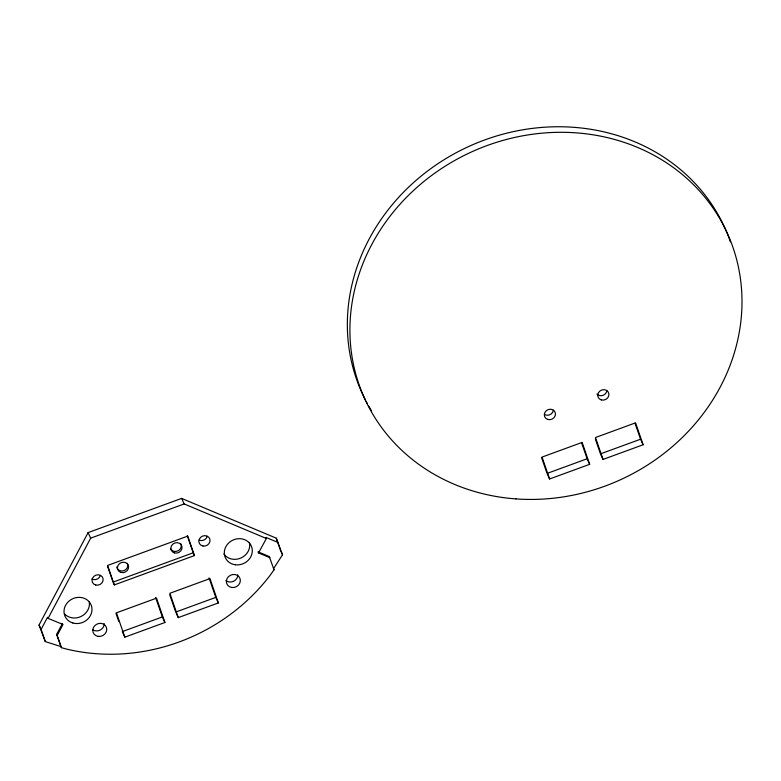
<?xml version="1.0" encoding="UTF-8"?>
<svg xmlns="http://www.w3.org/2000/svg" width="781" height="781" viewBox="0 0 781 781"><rect width="100%" height="100%" fill="white"/><g stroke="black" fill="none" stroke-linecap="round" stroke-linejoin="round"><path stroke-width="1.17" d="M60.85 646.541L45.298 641.591L39.05 624.995L88.097 532.613L181.602 498.395L276.279 538.177L282.527 554.774L273.506 568.724L274.014 569.827L270.802 574.386A185.068 167.173 -24.8 0 1 66.649 649.099L61.367 647.654L56.652 634.377L62.49 623.375M45.298 641.591L41.1 629.427L47.553 617.263L48.071 618.376L63.007 624.478L57.159 635.48L61.367 647.654M48.071 618.376L90.655 538.158L184.17 503.94L266.38 538.48L258.54 552.928L269.816 557.663L269.299 556.55L258.023 551.816L258.54 552.928M194.469 555.574L193.19 552.802L113.04 582.138L114.319 584.91L194.469 555.574L187.752 536.108L107.602 565.444L114.319 584.91M589.675 464.314L587.117 458.769L547.042 473.432L549.599 478.978L589.675 464.314L582.118 442.407L542.043 457.08L549.599 478.978M600.901 454.806L603.039 459.423L643.114 444.76L640.557 439.215L600.472 453.878L595.356 439.049M164.918 622.496L162.35 616.951L122.275 631.614L124.843 637.159L164.918 622.496L156.512 598.158L116.437 612.831L124.843 637.159M176.135 612.987L178.273 617.605L218.348 602.942L215.79 597.397L175.715 612.06L169.76 594.829M278.329 542.61L265.872 537.377L266.38 538.48M280.896 551.23L282.527 554.774M181.602 498.395L184.17 503.94M88.097 532.613L90.655 538.158M56.652 634.377L57.159 635.48M39.05 624.995L41.1 629.427M643.114 444.76L635.549 422.853L595.473 437.526L603.039 459.423M635.041 423.243L640.557 439.215M581.601 442.798L587.117 458.769M541.526 457.461L546.651 472.29M276.279 538.177L280.486 550.341M269.299 556.55L274.014 569.827M218.348 602.942L209.952 578.604L169.867 593.277L178.273 617.605M209.044 577.862L215.79 597.397M187.264 535.629L193.19 552.802M155.604 597.416L162.35 616.951M107.505 566.108L112.649 580.996M115.93 613.231L118.712 621.276M365.645 400.409A199.301 180.04 -24.8 0 1 472.476 144.827A199.301 180.04 -24.8 0 1 730.411 241.876M371.434 410.679A199.301 180.04 -24.8 0 1 368.447 405.593M367.304 403.533A199.301 180.04 -24.8 0 1 366.191 401.454M553.417 410.171A5.692 5.145 -24.8 0 1 544.552 414.496M606.847 390.666A5.692 5.145 -24.8 0 1 602.815 395.391A5.692 5.145 -24.8 0 1 596.899 394.034M127.362 563.277A5.692 5.145 -24.8 0 1 123.837 570.677A5.692 5.145 -24.8 0 1 116.711 566.996M180.821 543.771A5.692 5.145 -24.8 0 1 177.902 550.859A5.692 5.145 -24.8 0 1 170.541 548.672M100.271 575.773A5.652 5.106 -24.8 0 1 91.894 578.965M207.287 536.332A5.692 5.145 -24.8 0 1 199.048 540.052M89.288 601.966A14.234 12.857 -24.8 0 1 81.029 616.492A14.234 12.857 -24.8 0 1 64.481 613.837M249.432 542.492A14.234 12.857 -24.8 0 1 241.026 557.966A14.234 12.857 -24.8 0 1 223.893 554.061M104.195 623.56A7.117 6.433 -24.8 0 1 100.153 630.062A7.117 6.433 -24.8 0 1 92.461 629.506M237.785 574.816A7.117 6.433 -24.8 0 1 233.607 581.24A7.117 6.433 -24.8 0 1 225.943 580.537M515.977 498.903A199.301 180.04 -24.8 0 0 728.722 236.428A199.301 180.04 -24.8 0 0 393.155 212.256A199.301 180.04 -24.8 0 0 515.977 498.903M601.272 399.921A5.692 5.145 -24.8 0 0 608.877 393.741A5.692 5.145 -24.8 0 0 599.857 391.056A5.692 5.145 -24.8 0 0 601.272 399.921M547.891 419.485A5.692 5.145 -24.8 0 0 555.428 413.247A5.692 5.145 -24.8 0 0 546.378 410.65A5.692 5.145 -24.8 0 0 547.891 419.485M121.006 572.463A5.692 5.145 -24.8 0 0 128.543 566.225A5.692 5.145 -24.8 0 0 119.493 563.628A5.692 5.145 -24.8 0 0 121.006 572.463M174.388 552.899A5.692 5.145 -24.8 0 0 181.993 546.72A5.692 5.145 -24.8 0 0 172.972 544.035A5.692 5.145 -24.8 0 0 174.388 552.899M95.751 585.028A5.652 5.106 -24.8 0 0 103.043 578.614A5.652 5.106 -24.8 0 0 93.935 576.319A5.652 5.106 -24.8 0 0 95.751 585.028M202.953 546.026A5.692 5.145 -24.8 0 0 209.864 539.173A5.692 5.145 -24.8 0 0 200.512 537.445A5.692 5.145 -24.8 0 0 202.953 546.026M72.867 622.984A14.234 12.857 -24.8 0 0 91.846 607.511A14.234 12.857 -24.8 0 0 69.284 600.853A14.234 12.857 -24.8 0 0 72.867 622.984M235.198 564.761A14.234 12.857 -24.8 0 0 251.687 546.954A14.234 12.857 -24.8 0 0 228.032 543.644A14.234 12.857 -24.8 0 0 235.198 564.761M98.24 636.388A7.117 6.433 -24.8 0 0 106.441 627.446A7.117 6.433 -24.8 0 0 94.599 625.845A7.117 6.433 -24.8 0 0 98.24 636.388M231.684 587.478A7.117 6.433 -24.8 0 0 240.07 578.692A7.117 6.433 -24.8 0 0 228.286 576.856A7.117 6.433 -24.8 0 0 231.684 587.478"/></g></svg>
